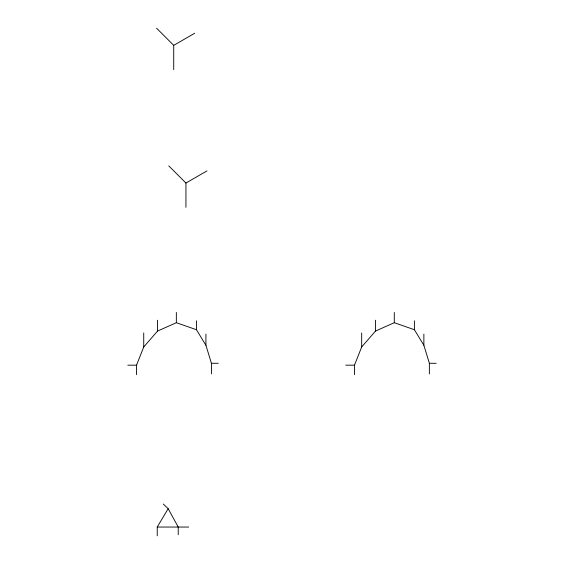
<?xml version="1.0" encoding="UTF-8"?>
<svg xmlns="http://www.w3.org/2000/svg" width="564" height="564" viewBox="0 0 564 564"><rect width="100%" height="100%" fill="white"/><g stroke="black" fill="none" stroke-linecap="round" stroke-linejoin="round"><path stroke-width="0.85" d="M136.523 374.658L136.523 365.176L143.728 346.973L157.567 331.047L176.342 322.707L196.441 329.721L205.923 345.267L211.422 363.286L211.422 373.904M354.474 374.658L354.474 365.176L361.679 346.973L375.525 331.047L394.292 322.707L414.392 329.721L423.874 345.267L429.373 363.286L429.373 373.904M157.236 535.8L157.236 527.051L168.164 508.686L163.313 504.047M173.719 69.619L173.719 45.353L194.728 33.227M185.937 207.298L185.937 183.032L206.946 170.906M211.422 363.286L218.247 363.286M429.373 363.286L436.198 363.286M127.802 365.176L136.523 365.176M345.753 365.176L354.474 365.176M157.236 527.051L188.721 527.051M156.566 28.2L173.719 45.353M168.777 165.879L185.937 183.032M168.164 508.686L178.224 527.051L178.224 534.707M423.874 334.078L423.874 345.267M414.392 320.81L414.392 329.721M394.292 312.463L394.292 322.707M375.525 320.239L375.525 331.047M361.679 332.943L361.679 346.973M205.923 334.078L205.923 345.267M196.441 320.81L196.441 329.721M176.342 312.463L176.342 322.707M157.567 320.239L157.567 331.047M143.728 332.943L143.728 346.973"/></g></svg>
